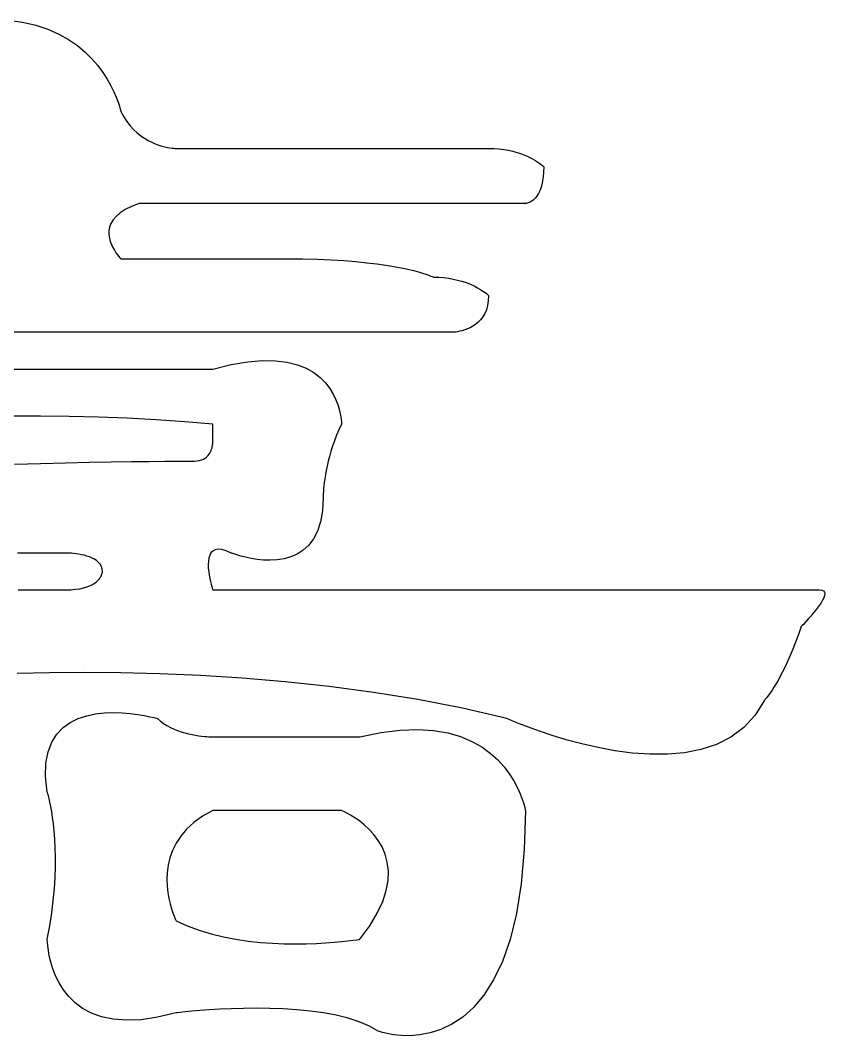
# Model space of a CAD drawing. Extents: x 8 to 213, y -217 to -66.
# Drawn here: x 33.8 to 40.51, y -90.68 to -82.21 of the extents above; entities that cross this region are included whole.
import ezdxf

# ---------------------------------------------------------------- set-up
doc = ezdxf.new("R2010")
doc.units = 0
doc.header["$MEASUREMENT"] = 0

msp = doc.modelspace()

# ---------------------------------------------------------------- linework, layer by layer
for p, q in [((33.6932, -82.2068, -80.2759), (33.8146, -82.2227, -80.2759)), ((33.8146, -82.2227, -80.2759), (33.9255, -82.2479, -80.2759)), ((33.9255, -82.2479, -80.2759), (34.0262, -82.2811, -80.2759)), ((34.0262, -82.2811, -80.2759), (34.1172, -82.3212, -80.2759)), ((34.1172, -82.3212, -80.2759), (34.199, -82.367, -80.2759)), ((34.199, -82.367, -80.2759), (34.2721, -82.4175, -80.2759)), ((34.2721, -82.4175, -80.2759), (34.3369, -82.4714, -80.2759)), ((34.3369, -82.4714, -80.2759), (34.3939, -82.5276, -80.2759)), ((34.3939, -82.5276, -80.2759), (34.4435, -82.585, -80.2759)), ((34.4435, -82.585, -80.2759), (34.4861, -82.6424, -80.2759)), ((34.4861, -82.6424, -80.2759), (34.5224, -82.6986, -80.2759)), ((34.5224, -82.6986, -80.2759), (34.5526, -82.7526, -80.2759)), ((34.5526, -82.7526, -80.2759), (34.5773, -82.803, -80.2759)), ((34.5773, -82.803, -80.2759), (34.597, -82.8489, -80.2759)), ((34.597, -82.8489, -80.2759), (34.612, -82.889, -80.2759)), ((34.612, -82.889, -80.2759), (34.6229, -82.9222, -80.2759)), ((34.6229, -82.9222, -80.2759), (34.6301, -82.9473, -80.2759)), ((34.6301, -82.9473, -80.2759), (34.6341, -82.9633, -80.2759)), ((34.6341, -82.9633, -80.2759), (34.6354, -82.9688, -80.2759)), ((34.6354, -82.9688, -80.2759), (34.6595, -83.0126, -80.2759)), ((34.6595, -83.0126, -80.2759), (34.6856, -83.052, -80.2759)), ((34.6856, -83.052, -80.2759), (34.7133, -83.0873, -80.2759)), ((34.7133, -83.0873, -80.2759), (34.7422, -83.1187, -80.2759)), ((34.7422, -83.1187, -80.2759), (34.7721, -83.1464, -80.2759)), ((34.7721, -83.1464, -80.2759), (34.8025, -83.1706, -80.2759)), ((34.8025, -83.1706, -80.2759), (34.8332, -83.1916, -80.2759)), ((34.8332, -83.1916, -80.2759), (34.8638, -83.2096, -80.2759)), ((34.8638, -83.2096, -80.2759), (34.8939, -83.2248, -80.2759)), ((34.8939, -83.2248, -80.2759), (34.9232, -83.2375, -80.2759)), ((34.9232, -83.2375, -80.2759), (34.9514, -83.2479, -80.2759)), ((34.9514, -83.2479, -80.2759), (34.978, -83.2562, -80.2759)), ((34.978, -83.2562, -80.2759), (35.0028, -83.2627, -80.2759)), ((35.0028, -83.2627, -80.2759), (35.0255, -83.2676, -80.2759)), ((35.0255, -83.2676, -80.2759), (35.0456, -83.2711, -80.2759)), ((35.0456, -83.2711, -80.2759), (35.0628, -83.2734, -80.2759)), ((35.0628, -83.2734, -80.2759), (35.0768, -83.2749, -80.2759)), ((35.0768, -83.2749, -80.2759), (35.0872, -83.2756, -80.2759)), ((35.0872, -83.2756, -80.2759), (35.0937, -83.2758, -80.2759)), ((35.0937, -83.2758, -80.2759), (35.0959, -83.2759, -80.2759)), ((35.0959, -83.2759, -80.2759), (35.2811, -83.2759, -80.2759)), ((35.2811, -83.2759, -80.2759), (35.4675, -83.2759, -80.2759)), ((35.4675, -83.2759, -80.2759), (35.6538, -83.2759, -80.2759)), ((35.6538, -83.2759, -80.2759), (35.839, -83.2759, -80.2759)), ((35.839, -83.2759, -80.2759), (36.0219, -83.2759, -80.2759)), ((36.0219, -83.2759, -80.2759), (36.2013, -83.2759, -80.2759)), ((36.2013, -83.2759, -80.2759), (36.3761, -83.2759, -80.2759)), ((36.3761, -83.2759, -80.2759), (36.5452, -83.2759, -80.2759)), ((36.5452, -83.2759, -80.2759), (36.7074, -83.2759, -80.2759)), ((36.7074, -83.2759, -80.2759), (36.8615, -83.2759, -80.2759)), ((36.8615, -83.2759, -80.2759), (37.0063, -83.2759, -80.2759)), ((37.0063, -83.2759, -80.2759), (37.1409, -83.2759, -80.2759)), ((37.1409, -83.2759, -80.2759), (37.2639, -83.2759, -80.2759)), ((37.2639, -83.2759, -80.2759), (37.3742, -83.2759, -80.2759)), ((37.3742, -83.2759, -80.2759), (37.4708, -83.2759, -80.2759)), ((37.4708, -83.2759, -80.2759), (37.5523, -83.2759, -80.2759)), ((37.5523, -83.2759, -80.2759), (37.6178, -83.2759, -80.2759)), ((37.6178, -83.2759, -80.2759), (37.6659, -83.2759, -80.2759)), ((37.6659, -83.2759, -80.2759), (37.6957, -83.2759, -80.2759)), ((37.6957, -83.2759, -80.2759), (37.7058, -83.2759, -80.2759)), ((37.7058, -83.2759, -80.2759), (37.7507, -83.277, -80.2759)), ((37.7507, -83.277, -80.2759), (37.7933, -83.2802, -80.2759)), ((37.7933, -83.2802, -80.2759), (37.8336, -83.2852, -80.2759)), ((37.8336, -83.2852, -80.2759), (37.8716, -83.2919, -80.2759)), ((37.8716, -83.2919, -80.2759), (37.9073, -83.2999, -80.2759)), ((37.9073, -83.2999, -80.2759), (37.9407, -83.3091, -80.2759)), ((37.9407, -83.3091, -80.2759), (37.9718, -83.3191, -80.2759)), ((37.9718, -83.3191, -80.2759), (38.0006, -83.3299, -80.2759)), ((38.0006, -83.3299, -80.2759), (38.0271, -83.3412, -80.2759)), ((38.0271, -83.3412, -80.2759), (38.0513, -83.3527, -80.2759)), ((38.0513, -83.3527, -80.2759), (38.0731, -83.3641, -80.2759)), ((38.0731, -83.3641, -80.2759), (38.0927, -83.3754, -80.2759)), ((38.0927, -83.3754, -80.2759), (38.11, -83.3862, -80.2759)), ((38.11, -83.3862, -80.2759), (38.125, -83.3963, -80.2759)), ((38.125, -83.3963, -80.2759), (38.1376, -83.4054, -80.2759)), ((38.1376, -83.4054, -80.2759), (38.148, -83.4134, -80.2759)), ((38.148, -83.4134, -80.2759), (38.1561, -83.4201, -80.2759)), ((38.1561, -83.4201, -80.2759), (38.1618, -83.4251, -80.2759)), ((38.1618, -83.4251, -80.2759), (38.1653, -83.4283, -80.2759)), ((38.1653, -83.4732, -80.2759), (38.1621, -83.5126, -80.2759)), ((38.1653, -83.4283, -80.2759), (38.1664, -83.4294, -80.2759)), ((38.1664, -83.4294, -80.2759), (38.1653, -83.4732, -80.2759)), ((38.1571, -83.5479, -80.2759), (38.1504, -83.5793, -80.2759)), ((38.1621, -83.5126, -80.2759), (38.1571, -83.5479, -80.2759)), ((38.1232, -83.6521, -80.2759), (38.1124, -83.6701, -80.2759)), ((38.1333, -83.6311, -80.2759), (38.1232, -83.6521, -80.2759)), ((38.1424, -83.6069, -80.2759), (38.1333, -83.6311, -80.2759)), ((38.1504, -83.5793, -80.2759), (38.1424, -83.6069, -80.2759)), ((34.7889, -83.7365, -80.2759), (34.7254, -83.7606, -80.2759)), ((34.7991, -83.7365, -80.2759), (34.7889, -83.7365, -80.2759)), ((34.8294, -83.7365, -80.2759), (34.7991, -83.7365, -80.2759)), ((34.879, -83.7365, -80.2759), (34.8294, -83.7365, -80.2759)), ((34.9473, -83.7365, -80.2759), (34.879, -83.7365, -80.2759)), ((35.0336, -83.7365, -80.2759), (34.9473, -83.7365, -80.2759)), ((35.1371, -83.7365, -80.2759), (35.0336, -83.7365, -80.2759)), ((35.2572, -83.7365, -80.2759), (35.1371, -83.7365, -80.2759)), ((35.3932, -83.7365, -80.2759), (35.2572, -83.7365, -80.2759)), ((35.5443, -83.7365, -80.2759), (35.3932, -83.7365, -80.2759)), ((35.71, -83.7365, -80.2759), (35.5443, -83.7365, -80.2759)), ((35.8895, -83.7365, -80.2759), (35.71, -83.7365, -80.2759)), ((36.0822, -83.7365, -80.2759), (35.8895, -83.7365, -80.2759)), ((36.2872, -83.7365, -80.2759), (36.0822, -83.7365, -80.2759)), ((36.5041, -83.7365, -80.2759), (36.2872, -83.7365, -80.2759)), ((36.7319, -83.7365, -80.2759), (36.5041, -83.7365, -80.2759)), ((36.9702, -83.7365, -80.2759), (36.7319, -83.7365, -80.2759)), ((37.2181, -83.7365, -80.2759), (36.9702, -83.7365, -80.2759)), ((37.4749, -83.7365, -80.2759), (37.2181, -83.7365, -80.2759)), ((37.7401, -83.7365, -80.2759), (37.4749, -83.7365, -80.2759)), ((38.0129, -83.7365, -80.2759), (37.7401, -83.7365, -80.2759)), ((38.014, -83.7364, -80.2759), (38.0129, -83.7365, -80.2759)), ((38.0172, -83.7362, -80.2759), (38.014, -83.7364, -80.2759)), ((38.0222, -83.7354, -80.2759), (38.0172, -83.7362, -80.2759)), ((38.0289, -83.734, -80.2759), (38.0222, -83.7354, -80.2759)), ((38.0369, -83.7317, -80.2759), (38.0289, -83.734, -80.2759)), ((38.0461, -83.7282, -80.2759), (38.0369, -83.7317, -80.2759)), ((38.0561, -83.7233, -80.2759), (38.0461, -83.7282, -80.2759)), ((38.0669, -83.7168, -80.2759), (38.0561, -83.7233, -80.2759)), ((38.0782, -83.7085, -80.2759), (38.0669, -83.7168, -80.2759)), ((38.0897, -83.6981, -80.2759), (38.0782, -83.7085, -80.2759)), ((38.1011, -83.6854, -80.2759), (38.0897, -83.6981, -80.2759)), ((38.1124, -83.6701, -80.2759), (38.1011, -83.6854, -80.2759)), ((34.6298, -83.8144, -80.2759), (34.5961, -83.8433, -80.2759)), ((34.6727, -83.7867, -80.2759), (34.6298, -83.8144, -80.2759)), ((34.7254, -83.7606, -80.2759), (34.6727, -83.7867, -80.2759)), ((34.5526, -83.9036, -80.2759), (34.5413, -83.9343, -80.2759)), ((34.5706, -83.8732, -80.2759), (34.5526, -83.9036, -80.2759)), ((34.5961, -83.8433, -80.2759), (34.5706, -83.8732, -80.2759)), ((34.5359, -83.9649, -80.2759), (34.5355, -83.995, -80.2759)), ((34.5413, -83.9343, -80.2759), (34.5359, -83.9649, -80.2759)), ((34.5355, -83.995, -80.2759), (34.5394, -84.0243, -80.2759)), ((34.5394, -84.0243, -80.2759), (34.5468, -84.0525, -80.2759)), ((34.5468, -84.0525, -80.2759), (34.5568, -84.0791, -80.2759)), ((34.5568, -84.0791, -80.2759), (34.5686, -84.1039, -80.2759)), ((34.5686, -84.1039, -80.2759), (34.5815, -84.1266, -80.2759)), ((34.5815, -84.1266, -80.2759), (34.5946, -84.1467, -80.2759)), ((34.5946, -84.1467, -80.2759), (34.6071, -84.1639, -80.2759)), ((34.6071, -84.1639, -80.2759), (34.6183, -84.1779, -80.2759)), ((34.6183, -84.1779, -80.2759), (34.6272, -84.1883, -80.2759)), ((34.6272, -84.1883, -80.2759), (34.6332, -84.1948, -80.2759)), ((34.6332, -84.1948, -80.2759), (34.6354, -84.197, -80.2759)), ((34.6354, -84.197, -80.2759), (34.7077, -84.197, -80.2759)), ((34.7077, -84.197, -80.2759), (34.786, -84.197, -80.2759)), ((34.786, -84.197, -80.2759), (34.869, -84.197, -80.2759)), ((34.869, -84.197, -80.2759), (34.9559, -84.197, -80.2759)), ((34.9559, -84.197, -80.2759), (35.0456, -84.197, -80.2759)), ((35.0456, -84.197, -80.2759), (35.1369, -84.197, -80.2759)), ((35.1369, -84.197, -80.2759), (35.229, -84.197, -80.2759)), ((35.229, -84.197, -80.2759), (35.3207, -84.197, -80.2759)), ((35.3207, -84.197, -80.2759), (35.411, -84.197, -80.2759)), ((35.411, -84.197, -80.2759), (35.4989, -84.197, -80.2759)), ((35.4989, -84.197, -80.2759), (35.5834, -84.197, -80.2759)), ((35.5834, -84.197, -80.2759), (35.6634, -84.197, -80.2759)), ((35.6634, -84.197, -80.2759), (35.7378, -84.197, -80.2759)), ((35.7378, -84.197, -80.2759), (35.8057, -84.197, -80.2759)), ((35.8057, -84.197, -80.2759), (35.8659, -84.197, -80.2759)), ((35.8659, -84.197, -80.2759), (35.9176, -84.197, -80.2759)), ((35.9176, -84.197, -80.2759), (35.9596, -84.197, -80.2759)), ((35.9596, -84.197, -80.2759), (35.9908, -84.197, -80.2759)), ((35.9908, -84.197, -80.2759), (36.0103, -84.197, -80.2759)), ((36.0103, -84.197, -80.2759), (36.0171, -84.197, -80.2759)), ((36.0171, -84.197, -80.2759), (36.1507, -84.1981, -80.2759)), ((36.1507, -84.1981, -80.2759), (36.2753, -84.2013, -80.2759)), ((36.2753, -84.2013, -80.2759), (36.3912, -84.2064, -80.2759)), ((36.3912, -84.2064, -80.2759), (36.4985, -84.213, -80.2759)), ((36.4985, -84.213, -80.2759), (36.5976, -84.221, -80.2759)), ((36.5976, -84.221, -80.2759), (36.6886, -84.2302, -80.2759)), ((36.6886, -84.2302, -80.2759), (36.7718, -84.2403, -80.2759)), ((36.7718, -84.2403, -80.2759), (36.8473, -84.2511, -80.2759)), ((36.8473, -84.2511, -80.2759), (36.9155, -84.2623, -80.2759)), ((36.9155, -84.2623, -80.2759), (36.9766, -84.2738, -80.2759)), ((36.9766, -84.2738, -80.2759), (37.0308, -84.2853, -80.2759)), ((37.0308, -84.2853, -80.2759), (37.0782, -84.2965, -80.2759)), ((37.0782, -84.2965, -80.2759), (37.1193, -84.3073, -80.2759)), ((37.1193, -84.3073, -80.2759), (37.1541, -84.3174, -80.2759)), ((37.1541, -84.3174, -80.2759), (37.1829, -84.3266, -80.2759)), ((37.1829, -84.3266, -80.2759), (37.206, -84.3346, -80.2759)), ((37.206, -84.3346, -80.2759), (37.2235, -84.3412, -80.2759)), ((37.2235, -84.3412, -80.2759), (37.2357, -84.3463, -80.2759)), ((37.2357, -84.3463, -80.2759), (37.2429, -84.3494, -80.2759)), ((37.2429, -84.3494, -80.2759), (37.2453, -84.3506, -80.2759)), ((37.2453, -84.3506, -80.2759), (37.2902, -84.3517, -80.2759)), ((37.2902, -84.3517, -80.2759), (37.3328, -84.3549, -80.2759)), ((37.3328, -84.3549, -80.2759), (37.3731, -84.3599, -80.2759)), ((37.3731, -84.3599, -80.2759), (37.4111, -84.3665, -80.2759)), ((37.4111, -84.3665, -80.2759), (37.4468, -84.3745, -80.2759)), ((37.4468, -84.3745, -80.2759), (37.4802, -84.3837, -80.2759)), ((37.4802, -84.3837, -80.2759), (37.5112, -84.3938, -80.2759)), ((37.5112, -84.3938, -80.2759), (37.54, -84.4046, -80.2759)), ((37.54, -84.4046, -80.2759), (37.5665, -84.4158, -80.2759)), ((37.5665, -84.4158, -80.2759), (37.5907, -84.4273, -80.2759)), ((37.5907, -84.4273, -80.2759), (37.6126, -84.4388, -80.2759)), ((37.6126, -84.4388, -80.2759), (37.6321, -84.45, -80.2759)), ((37.6321, -84.45, -80.2759), (37.6494, -84.4608, -80.2759)), ((37.6494, -84.4608, -80.2759), (37.6644, -84.4709, -80.2759)), ((37.6644, -84.4709, -80.2759), (37.6771, -84.4801, -80.2759)), ((37.6771, -84.4801, -80.2759), (37.6874, -84.4881, -80.2759)), ((37.6874, -84.4881, -80.2759), (37.6955, -84.4948, -80.2759)), ((37.6955, -84.4948, -80.2759), (37.7012, -84.4998, -80.2759)), ((37.7012, -84.4998, -80.2759), (37.7047, -84.503, -80.2759)), ((37.7036, -84.5479, -80.2759), (37.6972, -84.5873, -80.2759)), ((37.7058, -84.5041, -80.2759), (37.7036, -84.5479, -80.2759)), ((37.7047, -84.503, -80.2759), (37.7058, -84.5041, -80.2759)), ((37.6739, -84.6539, -80.2759), (37.6579, -84.6816, -80.2759)), ((37.6872, -84.6226, -80.2759), (37.6739, -84.6539, -80.2759)), ((37.6972, -84.5873, -80.2759), (37.6872, -84.6226, -80.2759)), ((37.5978, -84.7448, -80.2759), (37.5753, -84.76, -80.2759)), ((37.6193, -84.7268, -80.2759), (37.5978, -84.7448, -80.2759)), ((37.6395, -84.7058, -80.2759), (37.6193, -84.7268, -80.2759)), ((37.6579, -84.6816, -80.2759), (37.6395, -84.7058, -80.2759)), ((34.0405, -84.8111, -80.2759), (33.7318, -84.8111, -80.2759)), ((34.364, -84.8111, -80.2759), (34.0405, -84.8111, -80.2759)), ((34.6992, -84.8111, -80.2759), (34.364, -84.8111, -80.2759)), ((35.0427, -84.8111, -80.2759), (34.6992, -84.8111, -80.2759)), ((35.3912, -84.8111, -80.2759), (35.0427, -84.8111, -80.2759)), ((35.7412, -84.8111, -80.2759), (35.3912, -84.8111, -80.2759)), ((36.0895, -84.8111, -80.2759), (35.7412, -84.8111, -80.2759)), ((36.4328, -84.8111, -80.2759), (36.0895, -84.8111, -80.2759)), ((36.7677, -84.8111, -80.2759), (36.4328, -84.8111, -80.2759)), ((37.0908, -84.8111, -80.2759), (36.7677, -84.8111, -80.2759)), ((37.3988, -84.8111, -80.2759), (37.0908, -84.8111, -80.2759)), ((37.401, -84.8111, -80.2759), (37.3988, -84.8111, -80.2759)), ((37.4074, -84.8108, -80.2759), (37.401, -84.8111, -80.2759)), ((37.4174, -84.8101, -80.2759), (37.4074, -84.8108, -80.2759)), ((37.4307, -84.8087, -80.2759), (37.4174, -84.8101, -80.2759)), ((37.4468, -84.8063, -80.2759), (37.4307, -84.8087, -80.2759)), ((37.4651, -84.8028, -80.2759), (37.4468, -84.8063, -80.2759)), ((37.4853, -84.798, -80.2759), (37.4651, -84.8028, -80.2759)), ((37.5069, -84.7915, -80.2759), (37.4853, -84.798, -80.2759)), ((37.5294, -84.7831, -80.2759), (37.5069, -84.7915, -80.2759)), ((37.5523, -84.7727, -80.2759), (37.5294, -84.7831, -80.2759)), ((37.5753, -84.76, -80.2759), (37.5523, -84.7727, -80.2759)), ((35.403, -85.1182, -80.2759), (35.5563, -85.08, -80.2759)), ((35.5563, -85.08, -80.2759), (35.6942, -85.0565, -80.2759)), ((35.6942, -85.0565, -80.2759), (35.8177, -85.0463, -80.2759)), ((35.8177, -85.0463, -80.2759), (35.9274, -85.0482, -80.2759)), ((35.9274, -85.0482, -80.2759), (36.0243, -85.0606, -80.2759)), ((36.0243, -85.0606, -80.2759), (36.109, -85.0823, -80.2759)), ((36.109, -85.0823, -80.2759), (36.1825, -85.1117, -80.2759)), ((33.616, -85.1182, -80.2759), (33.8444, -85.1182, -80.2759)), ((33.8444, -85.1182, -80.2759), (34.0632, -85.1182, -80.2759)), ((34.0632, -85.1182, -80.2759), (34.2707, -85.1182, -80.2759)), ((34.2707, -85.1182, -80.2759), (34.4657, -85.1182, -80.2759)), ((34.4657, -85.1182, -80.2759), (34.6464, -85.1182, -80.2759)), ((34.6464, -85.1182, -80.2759), (34.8115, -85.1182, -80.2759)), ((34.8115, -85.1182, -80.2759), (34.9594, -85.1182, -80.2759)), ((34.9594, -85.1182, -80.2759), (35.0887, -85.1182, -80.2759)), ((35.0887, -85.1182, -80.2759), (35.1979, -85.1182, -80.2759)), ((35.1979, -85.1182, -80.2759), (35.2854, -85.1182, -80.2759)), ((35.2854, -85.1182, -80.2759), (35.3497, -85.1182, -80.2759)), ((35.3497, -85.1182, -80.2759), (35.3894, -85.1182, -80.2759)), ((35.3894, -85.1182, -80.2759), (35.403, -85.1182, -80.2759)), ((36.1825, -85.1117, -80.2759), (36.2455, -85.1477, -80.2759)), ((36.2455, -85.1477, -80.2759), (36.2988, -85.1886, -80.2759)), ((36.2988, -85.1886, -80.2759), (36.3433, -85.2333, -80.2759)), ((36.3433, -85.2333, -80.2759), (36.3797, -85.2803, -80.2759)), ((36.3797, -85.2803, -80.2759), (36.4089, -85.3282, -80.2759)), ((36.4089, -85.3282, -80.2759), (36.4316, -85.3756, -80.2759)), ((36.4316, -85.3756, -80.2759), (36.4486, -85.4212, -80.2759)), ((36.4486, -85.4212, -80.2759), (36.4609, -85.4636, -80.2759)), ((33.9632, -85.511, -80.2759), (33.727, -85.5106, -80.2759)), ((34.2036, -85.514, -80.2759), (33.9632, -85.511, -80.2759)), ((34.4462, -85.5198, -80.2759), (34.2036, -85.514, -80.2759)), ((36.4609, -85.4636, -80.2759), (36.469, -85.5014, -80.2759)), ((36.469, -85.5014, -80.2759), (36.474, -85.5332, -80.2759)), ((34.6893, -85.5288, -80.2759), (34.4462, -85.5198, -80.2759)), ((34.931, -85.5414, -80.2759), (34.6893, -85.5288, -80.2759)), ((35.1695, -85.558, -80.2759), (34.931, -85.5414, -80.2759)), ((35.403, -85.5787, -80.2759), (35.1695, -85.558, -80.2759)), ((35.403, -85.5799, -80.2759), (35.403, -85.5787, -80.2759)), ((35.403, -85.583, -80.2759), (35.403, -85.5799, -80.2759)), ((35.403, -85.5881, -80.2759), (35.403, -85.583, -80.2759)), ((35.403, -85.5947, -80.2759), (35.403, -85.5881, -80.2759)), ((35.403, -85.6027, -80.2759), (35.403, -85.5947, -80.2759)), ((35.403, -85.6119, -80.2759), (35.403, -85.6027, -80.2759)), ((36.4777, -85.5788, -80.2759), (36.4558, -85.6248, -80.2759)), ((36.474, -85.5332, -80.2759), (36.4766, -85.5576, -80.2759)), ((36.4766, -85.5576, -80.2759), (36.4775, -85.5732, -80.2759)), ((36.4775, -85.5732, -80.2759), (36.4777, -85.5788, -80.2759)), ((35.403, -85.622, -80.2759), (35.403, -85.6119, -80.2759)), ((35.403, -85.6328, -80.2759), (35.403, -85.622, -80.2759)), ((35.403, -85.644, -80.2759), (35.403, -85.6328, -80.2759)), ((35.403, -85.6555, -80.2759), (35.403, -85.644, -80.2759)), ((35.403, -85.667, -80.2759), (35.403, -85.6555, -80.2759)), ((35.403, -85.6782, -80.2759), (35.403, -85.667, -80.2759)), ((35.403, -85.689, -80.2759), (35.403, -85.6782, -80.2759)), ((36.436, -85.6706, -80.2759), (36.4184, -85.7159, -80.2759)), ((36.4558, -85.6248, -80.2759), (36.436, -85.6706, -80.2759)), ((35.3964, -85.7755, -80.2759), (35.3988, -85.7654, -80.2759)), ((35.3988, -85.7654, -80.2759), (35.4006, -85.7563, -80.2759)), ((35.4006, -85.7563, -80.2759), (35.4017, -85.7482, -80.2759)), ((35.4017, -85.7482, -80.2759), (35.4025, -85.7416, -80.2759)), ((35.4025, -85.7416, -80.2759), (35.4028, -85.7366, -80.2759)), ((35.4028, -85.7366, -80.2759), (35.403, -85.7334, -80.2759)), ((35.403, -85.6991, -80.2759), (35.403, -85.689, -80.2759)), ((35.403, -85.7083, -80.2759), (35.403, -85.6991, -80.2759)), ((35.403, -85.7163, -80.2759), (35.403, -85.7083, -80.2759)), ((35.403, -85.723, -80.2759), (35.403, -85.7163, -80.2759)), ((35.403, -85.728, -80.2759), (35.403, -85.723, -80.2759)), ((35.403, -85.7312, -80.2759), (35.403, -85.728, -80.2759)), ((35.403, -85.7323, -80.2759), (35.403, -85.7312, -80.2759)), ((35.403, -85.7334, -80.2759), (35.403, -85.7323, -80.2759)), ((36.4027, -85.7605, -80.2759), (36.3889, -85.8042, -80.2759)), ((36.4184, -85.7159, -80.2759), (36.4027, -85.7605, -80.2759)), ((35.3382, -85.8618, -80.2759), (35.3503, -85.8526, -80.2759)), ((35.3503, -85.8526, -80.2759), (35.3608, -85.8425, -80.2759)), ((35.3608, -85.8425, -80.2759), (35.3698, -85.8318, -80.2759)), ((35.3698, -85.8318, -80.2759), (35.3774, -85.8205, -80.2759)), ((35.3774, -85.8205, -80.2759), (35.3838, -85.809, -80.2759)), ((35.3838, -85.809, -80.2759), (35.389, -85.7976, -80.2759)), ((35.389, -85.7976, -80.2759), (35.3932, -85.7863, -80.2759)), ((35.3932, -85.7863, -80.2759), (35.3964, -85.7755, -80.2759)), ((36.3768, -85.8468, -80.2759), (36.3663, -85.888, -80.2759)), ((36.3889, -85.8042, -80.2759), (36.3768, -85.8468, -80.2759)), ((33.7471, -85.9113, -80.2759), (33.9637, -85.905, -80.2759)), ((33.9637, -85.905, -80.2759), (34.1722, -85.8998, -80.2759)), ((34.1722, -85.8998, -80.2759), (34.3701, -85.8956, -80.2759)), ((34.3701, -85.8956, -80.2759), (34.5545, -85.8924, -80.2759)), ((34.5545, -85.8924, -80.2759), (34.723, -85.8899, -80.2759)), ((34.723, -85.8899, -80.2759), (34.8728, -85.8882, -80.2759)), ((34.8728, -85.8882, -80.2759), (35.0014, -85.887, -80.2759)), ((35.0014, -85.887, -80.2759), (35.1059, -85.8863, -80.2759)), ((35.1059, -85.8863, -80.2759), (35.1839, -85.886, -80.2759)), ((35.1839, -85.886, -80.2759), (35.2326, -85.8858, -80.2759)), ((35.2326, -85.8858, -80.2759), (35.2495, -85.8858, -80.2759)), ((35.2495, -85.8858, -80.2759), (35.2713, -85.8847, -80.2759)), ((35.2713, -85.8847, -80.2759), (35.2911, -85.8815, -80.2759)), ((35.2911, -85.8815, -80.2759), (35.3087, -85.8765, -80.2759)), ((35.3087, -85.8765, -80.2759), (35.3244, -85.8698, -80.2759)), ((35.3244, -85.8698, -80.2759), (35.3382, -85.8618, -80.2759)), ((36.3573, -85.9276, -80.2759), (36.3497, -85.9653, -80.2759)), ((36.3663, -85.888, -80.2759), (36.3573, -85.9276, -80.2759)), ((36.3433, -86.0009, -80.2759), (36.3381, -86.0343, -80.2759)), ((36.3497, -85.9653, -80.2759), (36.3433, -86.0009, -80.2759)), ((36.3307, -86.0932, -80.2759), (36.3283, -86.1182, -80.2759)), ((36.3339, -86.0651, -80.2759), (36.3307, -86.0932, -80.2759)), ((36.3381, -86.0343, -80.2759), (36.3339, -86.0651, -80.2759)), ((36.3241, -86.1928, -80.2759), (36.3186, -86.3001, -80.2759)), ((36.3243, -86.1839, -80.2759), (36.3241, -86.1906, -80.2759)), ((36.3241, -86.1906, -80.2759), (36.3241, -86.1928, -80.2759)), ((36.3246, -86.1732, -80.2759), (36.3243, -86.1839, -80.2759)), ((36.3254, -86.1585, -80.2759), (36.3246, -86.1732, -80.2759)), ((36.3265, -86.1401, -80.2759), (36.3254, -86.1585, -80.2759)), ((36.3283, -86.1182, -80.2759), (36.3265, -86.1401, -80.2759)), ((36.3186, -86.3001, -80.2759), (36.3026, -86.3923, -80.2759)), ((36.3026, -86.3923, -80.2759), (36.2775, -86.4704, -80.2759)), ((36.2443, -86.5355, -80.2759), (36.2042, -86.5887, -80.2759)), ((36.2775, -86.4704, -80.2759), (36.2443, -86.5355, -80.2759)), ((36.2042, -86.5887, -80.2759), (36.1583, -86.6309, -80.2759)), ((33.8366, -86.6534, -80.2759), (33.7727, -86.6534, -80.2759)), ((33.9021, -86.6534, -80.2759), (33.8366, -86.6534, -80.2759)), ((33.9691, -86.6534, -80.2759), (33.9021, -86.6534, -80.2759)), ((34.0371, -86.6534, -80.2759), (33.9691, -86.6534, -80.2759)), ((34.1058, -86.6534, -80.2759), (34.0371, -86.6534, -80.2759)), ((34.1748, -86.6534, -80.2759), (34.1058, -86.6534, -80.2759)), ((34.177, -86.6534, -80.2759), (34.1748, -86.6534, -80.2759)), ((34.1834, -86.6536, -80.2759), (34.177, -86.6534, -80.2759)), ((34.1934, -86.6539, -80.2759), (34.1834, -86.6536, -80.2759)), ((34.2067, -86.6546, -80.2759), (34.1934, -86.6539, -80.2759)), ((34.2228, -86.6558, -80.2759), (34.2067, -86.6546, -80.2759)), ((34.2411, -86.6576, -80.2759), (34.2228, -86.6558, -80.2759)), ((34.2613, -86.66, -80.2759), (34.2411, -86.6576, -80.2759)), ((34.2829, -86.6632, -80.2759), (34.2613, -86.66, -80.2759)), ((34.3054, -86.6674, -80.2759), (34.2829, -86.6632, -80.2759)), ((34.3283, -86.6726, -80.2759), (34.3054, -86.6674, -80.2759)), ((34.3513, -86.679, -80.2759), (34.3283, -86.6726, -80.2759)), ((34.3738, -86.6866, -80.2759), (34.3513, -86.679, -80.2759)), ((34.3953, -86.6956, -80.2759), (34.3738, -86.6866, -80.2759)), ((34.4155, -86.7061, -80.2759), (34.3953, -86.6956, -80.2759)), ((35.3698, -86.6952, -80.2759), (35.3658, -86.7213, -80.2759)), ((35.377, -86.6718, -80.2759), (35.3698, -86.6952, -80.2759)), ((35.3879, -86.652, -80.2759), (35.377, -86.6718, -80.2759)), ((35.403, -86.6366, -80.2759), (35.3879, -86.652, -80.2759)), ((35.4226, -86.6264, -80.2759), (35.403, -86.6366, -80.2759)), ((35.4473, -86.6222, -80.2759), (35.4226, -86.6264, -80.2759)), ((35.4776, -86.6247, -80.2759), (35.4473, -86.6222, -80.2759)), ((35.5138, -86.6349, -80.2759), (35.4776, -86.6247, -80.2759)), ((35.5565, -86.6534, -80.2759), (35.5138, -86.6349, -80.2759)), ((35.5621, -86.6556, -80.2759), (35.5565, -86.6534, -80.2759)), ((35.578, -86.6613, -80.2759), (35.5621, -86.6556, -80.2759)), ((35.6031, -86.6695, -80.2759), (35.578, -86.6613, -80.2759)), ((35.6363, -86.6792, -80.2759), (35.6031, -86.6695, -80.2759)), ((35.6764, -86.6894, -80.2759), (35.6363, -86.6792, -80.2759)), ((35.7223, -86.699, -80.2759), (35.6764, -86.6894, -80.2759)), ((35.7728, -86.707, -80.2759), (35.7223, -86.699, -80.2759)), ((35.9977, -86.7022, -80.2759), (35.9403, -86.711, -80.2759)), ((36.0539, -86.6866, -80.2759), (35.9977, -86.7022, -80.2759)), ((36.1078, -86.6632, -80.2759), (36.0539, -86.6866, -80.2759)), ((36.1583, -86.6309, -80.2759), (36.1078, -86.6632, -80.2759)), ((34.4339, -86.7182, -80.2759), (34.4155, -86.7061, -80.2759)), ((34.4499, -86.732, -80.2759), (34.4339, -86.7182, -80.2759)), ((34.4632, -86.7477, -80.2759), (34.4499, -86.732, -80.2759)), ((34.4732, -86.7653, -80.2759), (34.4632, -86.7477, -80.2759)), ((34.4796, -86.785, -80.2759), (34.4732, -86.7653, -80.2759)), ((34.4818, -86.8069, -80.2759), (34.4796, -86.785, -80.2759)), ((35.3658, -86.7213, -80.2759), (35.3646, -86.7494, -80.2759)), ((35.3646, -86.7494, -80.2759), (35.3657, -86.7786, -80.2759)), ((35.3657, -86.7786, -80.2759), (35.3686, -86.8082, -80.2759)), ((35.8267, -86.7124, -80.2759), (35.7728, -86.707, -80.2759)), ((35.8829, -86.714, -80.2759), (35.8267, -86.7124, -80.2759)), ((35.9403, -86.711, -80.2759), (35.8829, -86.714, -80.2759)), ((34.4435, -86.8837, -80.2759), (34.4539, -86.8722, -80.2759)), ((34.4539, -86.8722, -80.2759), (34.4622, -86.861, -80.2759)), ((34.4622, -86.861, -80.2759), (34.4687, -86.8502, -80.2759)), ((34.4687, -86.8502, -80.2759), (34.4735, -86.8401, -80.2759)), ((34.4735, -86.8401, -80.2759), (34.477, -86.8309, -80.2759)), ((34.477, -86.8309, -80.2759), (34.4794, -86.8229, -80.2759)), ((34.4794, -86.8229, -80.2759), (34.4808, -86.8163, -80.2759)), ((34.4808, -86.8163, -80.2759), (34.4815, -86.8112, -80.2759)), ((34.4815, -86.8112, -80.2759), (34.4818, -86.8081, -80.2759)), ((34.4818, -86.8081, -80.2759), (34.4818, -86.8069, -80.2759)), ((35.3686, -86.8082, -80.2759), (35.3729, -86.8373, -80.2759)), ((35.3729, -86.8373, -80.2759), (35.3781, -86.8651, -80.2759)), ((35.3781, -86.8651, -80.2759), (35.3838, -86.8909, -80.2759)), ((34.1748, -86.9605, -80.2759), (34.2186, -86.9594, -80.2759)), ((34.2186, -86.9594, -80.2759), (34.258, -86.9562, -80.2759)), ((34.258, -86.9562, -80.2759), (34.2933, -86.9511, -80.2759)), ((34.2933, -86.9511, -80.2759), (34.3246, -86.9445, -80.2759)), ((34.3246, -86.9445, -80.2759), (34.3523, -86.9365, -80.2759)), ((34.3523, -86.9365, -80.2759), (34.3765, -86.9273, -80.2759)), ((34.3765, -86.9273, -80.2759), (34.3975, -86.9172, -80.2759)), ((34.3975, -86.9172, -80.2759), (34.4155, -86.9064, -80.2759)), ((34.4155, -86.9064, -80.2759), (34.4307, -86.8952, -80.2759)), ((34.4307, -86.8952, -80.2759), (34.4435, -86.8837, -80.2759)), ((35.3838, -86.8909, -80.2759), (35.3895, -86.9138, -80.2759)), ((35.3895, -86.9138, -80.2759), (35.3947, -86.933, -80.2759)), ((35.3947, -86.933, -80.2759), (35.399, -86.9477, -80.2759)), ((35.399, -86.9477, -80.2759), (35.4019, -86.9571, -80.2759)), ((35.4019, -86.9571, -80.2759), (35.403, -86.9605, -80.2759)), ((33.7768, -86.9605, -80.2759), (33.8334, -86.9605, -80.2759)), ((33.8334, -86.9605, -80.2759), (33.8869, -86.9605, -80.2759)), ((33.8869, -86.9605, -80.2759), (33.937, -86.9605, -80.2759)), ((33.937, -86.9605, -80.2759), (33.9832, -86.9605, -80.2759)), ((33.9832, -86.9605, -80.2759), (34.0253, -86.9605, -80.2759)), ((34.0253, -86.9605, -80.2759), (34.0629, -86.9605, -80.2759)), ((34.0629, -86.9605, -80.2759), (34.0956, -86.9605, -80.2759)), ((34.0956, -86.9605, -80.2759), (34.1232, -86.9605, -80.2759)), ((34.1232, -86.9605, -80.2759), (34.1453, -86.9605, -80.2759)), ((34.1453, -86.9605, -80.2759), (34.1614, -86.9605, -80.2759)), ((34.1614, -86.9605, -80.2759), (34.1714, -86.9605, -80.2759)), ((34.1714, -86.9605, -80.2759), (34.1748, -86.9605, -80.2759)), ((34.1748, -86.9605, -80.2759), (34.1748, -86.9605, -80.2759)), ((35.403, -86.9605, -80.2759), (36.0194, -86.9605, -80.2759)), ((36.0194, -86.9605, -80.2759), (36.5808, -86.9605, -80.2759)), ((36.5808, -86.9605, -80.2759), (37.0897, -86.9605, -80.2759)), ((37.0897, -86.9605, -80.2759), (37.5486, -86.9605, -80.2759)), ((37.5486, -86.9605, -80.2759), (37.9601, -86.9605, -80.2759)), ((37.9601, -86.9605, -80.2759), (38.3267, -86.9605, -80.2759)), ((38.3267, -86.9605, -80.2759), (38.6509, -86.9605, -80.2759)), ((38.6509, -86.9605, -80.2759), (38.9353, -86.9605, -80.2759)), ((38.9353, -86.9605, -80.2759), (39.1823, -86.9605, -80.2759)), ((39.1823, -86.9605, -80.2759), (39.3946, -86.9605, -80.2759)), ((39.3946, -86.9605, -80.2759), (39.5747, -86.9605, -80.2759)), ((39.5747, -86.9605, -80.2759), (39.725, -86.9605, -80.2759)), ((39.725, -86.9605, -80.2759), (39.8482, -86.9605, -80.2759)), ((39.8482, -86.9605, -80.2759), (39.9467, -86.9605, -80.2759)), ((39.9467, -86.9605, -80.2759), (40.0231, -86.9605, -80.2759)), ((40.0231, -86.9605, -80.2759), (40.0799, -86.9605, -80.2759)), ((40.0799, -86.9605, -80.2759), (40.1197, -86.9605, -80.2759)), ((40.1197, -86.9605, -80.2759), (40.145, -86.9605, -80.2759)), ((40.145, -86.9605, -80.2759), (40.1584, -86.9605, -80.2759)), ((40.1584, -86.9605, -80.2759), (40.1622, -86.9605, -80.2759)), ((40.1622, -86.9605, -80.2759), (40.206, -86.9605, -80.2759)), ((40.206, -86.9605, -80.2759), (40.2454, -86.9605, -80.2759)), ((40.2454, -86.9605, -80.2759), (40.2807, -86.9605, -80.2759)), ((40.2807, -86.9605, -80.2759), (40.3121, -86.9605, -80.2759)), ((40.3121, -86.9605, -80.2759), (40.3397, -86.9605, -80.2759)), ((40.3397, -86.9605, -80.2759), (40.364, -86.9605, -80.2759)), ((40.364, -86.9605, -80.2759), (40.385, -86.9605, -80.2759)), ((40.385, -86.9605, -80.2759), (40.403, -86.9605, -80.2759)), ((40.403, -86.9605, -80.2759), (40.4182, -86.9605, -80.2759)), ((40.4182, -86.9605, -80.2759), (40.4309, -86.9605, -80.2759)), ((40.4309, -86.9605, -80.2759), (40.4413, -86.9605, -80.2759)), ((40.4413, -86.9605, -80.2759), (40.4496, -86.9605, -80.2759)), ((40.4496, -86.9605, -80.2759), (40.4561, -86.9605, -80.2759)), ((40.4561, -86.9605, -80.2759), (40.461, -86.9605, -80.2759)), ((40.461, -86.9605, -80.2759), (40.4645, -86.9605, -80.2759)), ((40.4645, -86.9605, -80.2759), (40.4668, -86.9605, -80.2759)), ((40.4668, -86.9605, -80.2759), (40.4682, -86.9605, -80.2759)), ((40.4682, -86.9605, -80.2759), (40.469, -86.9605, -80.2759)), ((40.469, -86.9605, -80.2759), (40.4692, -86.9605, -80.2759)), ((40.4692, -86.9605, -80.2759), (40.4693, -86.9605, -80.2759)), ((40.4693, -86.9605, -80.2759), (40.4889, -86.9627, -80.2759)), ((40.4889, -86.9627, -80.2759), (40.5023, -86.9691, -80.2759)), ((40.5038, -87.0268, -80.2759), (40.4941, -87.047, -80.2759)), ((40.5023, -86.9691, -80.2759), (40.5099, -86.9791, -80.2759)), ((40.5101, -87.0084, -80.2759), (40.5038, -87.0268, -80.2759)), ((40.5099, -86.9791, -80.2759), (40.5123, -86.9924, -80.2759)), ((40.5123, -86.9924, -80.2759), (40.5101, -87.0084, -80.2759)), ((40.4501, -87.114, -80.2759), (40.4323, -87.1369, -80.2759)), ((40.4667, -87.091, -80.2759), (40.4501, -87.114, -80.2759)), ((40.4816, -87.0686, -80.2759), (40.4667, -87.091, -80.2759)), ((40.4941, -87.047, -80.2759), (40.4816, -87.0686, -80.2759)), ((40.3779, -87.2012, -80.2759), (40.3613, -87.2195, -80.2759)), ((40.3957, -87.181, -80.2759), (40.3779, -87.2012, -80.2759)), ((40.414, -87.1594, -80.2759), (40.3957, -87.181, -80.2759)), ((40.4323, -87.1369, -80.2759), (40.414, -87.1594, -80.2759)), ((40.3158, -87.2675, -80.2759), (40.2927, -87.3343, -80.2759)), ((40.318, -87.2653, -80.2759), (40.3158, -87.2675, -80.2759)), ((40.3242, -87.2589, -80.2759), (40.318, -87.2653, -80.2759)), ((40.3339, -87.2489, -80.2759), (40.3242, -87.2589, -80.2759)), ((40.3465, -87.2356, -80.2759), (40.3339, -87.2489, -80.2759)), ((40.3613, -87.2195, -80.2759), (40.3465, -87.2356, -80.2759)), ((40.2927, -87.3343, -80.2759), (40.2698, -87.3966, -80.2759)), ((40.2472, -87.4546, -80.2759), (40.2249, -87.5082, -80.2759)), ((40.2698, -87.3966, -80.2759), (40.2472, -87.4546, -80.2759)), ((40.2249, -87.5082, -80.2759), (40.203, -87.5578, -80.2759)), ((40.1817, -87.6033, -80.2759), (40.1611, -87.6449, -80.2759)), ((40.203, -87.5578, -80.2759), (40.1817, -87.6033, -80.2759)), ((34.0385, -87.6535, -80.2759), (33.7695, -87.6593, -80.2759)), ((34.3283, -87.6513, -80.2759), (34.0385, -87.6535, -80.2759)), ((34.6365, -87.6538, -80.2759), (34.3283, -87.6513, -80.2759)), ((34.9608, -87.6618, -80.2759), (34.6365, -87.6538, -80.2759)), ((35.299, -87.6762, -80.2759), (34.9608, -87.6618, -80.2759)), ((35.6486, -87.698, -80.2759), (35.299, -87.6762, -80.2759)), ((36.0075, -87.7281, -80.2759), (35.6486, -87.698, -80.2759)), ((40.1225, -87.7167, -80.2759), (40.1047, -87.7473, -80.2759)), ((40.1413, -87.6826, -80.2759), (40.1225, -87.7167, -80.2759)), ((40.1611, -87.6449, -80.2759), (40.1413, -87.6826, -80.2759)), ((36.3733, -87.7674, -80.2759), (36.0075, -87.7281, -80.2759)), ((36.7436, -87.8168, -80.2759), (36.3733, -87.7674, -80.2759)), ((40.0726, -87.7981, -80.2759), (40.0585, -87.8186, -80.2759)), ((40.088, -87.7744, -80.2759), (40.0726, -87.7981, -80.2759)), ((40.1047, -87.7473, -80.2759), (40.088, -87.7744, -80.2759)), ((37.1163, -87.8773, -80.2759), (36.7436, -87.8168, -80.2759)), ((37.489, -87.9498, -80.2759), (37.1163, -87.8773, -80.2759)), ((40.0087, -87.8816, -80.2759), (39.9308, -88.0074, -80.2759)), ((40.0098, -87.8804, -80.2759), (40.0087, -87.8816, -80.2759)), ((40.0132, -87.8769, -80.2759), (40.0098, -87.8804, -80.2759)), ((40.0185, -87.8707, -80.2759), (40.0132, -87.8769, -80.2759)), ((40.0259, -87.862, -80.2759), (40.0185, -87.8707, -80.2759)), ((40.0351, -87.8504, -80.2759), (40.0259, -87.862, -80.2759)), ((40.046, -87.836, -80.2759), (40.0351, -87.8504, -80.2759)), ((40.0585, -87.8186, -80.2759), (40.046, -87.836, -80.2759)), ((37.8594, -88.0351, -80.2759), (37.489, -87.9498, -80.2759)), ((34.2127, -88.0676, -80.2759), (34.2792, -88.0351, -80.2759)), ((34.2792, -88.0351, -80.2759), (34.3503, -88.0119, -80.2759)), ((34.3503, -88.0119, -80.2759), (34.4243, -87.9968, -80.2759)), ((34.4243, -87.9968, -80.2759), (34.4994, -87.9885, -80.2759)), ((34.4994, -87.9885, -80.2759), (34.5739, -87.986, -80.2759)), ((34.5739, -87.986, -80.2759), (34.6462, -87.9881, -80.2759)), ((34.6462, -87.9881, -80.2759), (34.7144, -87.9937, -80.2759)), ((34.7144, -87.9937, -80.2759), (34.7769, -88.0016, -80.2759)), ((34.7769, -88.0016, -80.2759), (34.8319, -88.0106, -80.2759)), ((34.8319, -88.0106, -80.2759), (34.8776, -88.0196, -80.2759)), ((34.8776, -88.0196, -80.2759), (34.9125, -88.0275, -80.2759)), ((34.9125, -88.0275, -80.2759), (34.9346, -88.033, -80.2759)), ((34.9346, -88.033, -80.2759), (34.9424, -88.0351, -80.2759)), ((34.9424, -88.0351, -80.2759), (34.9665, -88.057, -80.2759)), ((34.9665, -88.057, -80.2759), (34.9926, -88.0767, -80.2759)), ((37.8717, -88.0406, -80.2759), (37.8594, -88.0351, -80.2759)), ((37.9071, -88.0557, -80.2759), (37.8717, -88.0406, -80.2759)), ((37.9635, -88.0787, -80.2759), (37.9071, -88.0557, -80.2759)), ((39.9308, -88.0074, -80.2759), (39.8366, -88.1098, -80.2759)), ((34.1004, -88.1647, -80.2759), (34.1525, -88.1104, -80.2759)), ((34.1525, -88.1104, -80.2759), (34.2127, -88.0676, -80.2759)), ((34.9926, -88.0767, -80.2759), (35.0203, -88.0944, -80.2759)), ((35.0203, -88.0944, -80.2759), (35.0493, -88.1101, -80.2759)), ((35.0493, -88.1101, -80.2759), (35.0791, -88.1239, -80.2759)), ((35.0791, -88.1239, -80.2759), (35.1096, -88.136, -80.2759)), ((35.1096, -88.136, -80.2759), (35.1403, -88.1465, -80.2759)), ((36.8075, -88.1515, -80.2759), (36.9683, -88.1312, -80.2759)), ((36.9683, -88.1312, -80.2759), (37.1144, -88.1261, -80.2759)), ((37.1144, -88.1261, -80.2759), (37.2465, -88.1346, -80.2759)), ((37.2465, -88.1346, -80.2759), (37.3652, -88.1551, -80.2759)), ((38.0387, -88.1076, -80.2759), (37.9635, -88.0787, -80.2759)), ((38.1304, -88.1407, -80.2759), (38.0387, -88.1076, -80.2759)), ((38.2366, -88.1761, -80.2759), (38.1304, -88.1407, -80.2759)), ((39.8366, -88.1098, -80.2759), (39.7284, -88.1904, -80.2759)), ((34.0581, -88.2317, -80.2759), (34.1004, -88.1647, -80.2759)), ((35.1403, -88.1465, -80.2759), (35.1708, -88.1555, -80.2759)), ((35.1708, -88.1555, -80.2759), (35.201, -88.1631, -80.2759)), ((35.201, -88.1631, -80.2759), (35.2303, -88.1695, -80.2759)), ((35.2303, -88.1695, -80.2759), (35.2584, -88.1747, -80.2759)), ((35.2584, -88.1747, -80.2759), (35.2851, -88.1788, -80.2759)), ((35.2851, -88.1788, -80.2759), (35.3099, -88.1821, -80.2759)), ((35.3099, -88.1821, -80.2759), (35.3325, -88.1845, -80.2759)), ((35.3325, -88.1845, -80.2759), (35.3526, -88.1863, -80.2759)), ((35.3526, -88.1863, -80.2759), (35.3698, -88.1874, -80.2759)), ((35.3698, -88.1874, -80.2759), (35.3838, -88.1881, -80.2759)), ((35.3838, -88.1881, -80.2759), (35.3942, -88.1885, -80.2759)), ((35.3942, -88.1885, -80.2759), (35.4007, -88.1886, -80.2759)), ((35.4007, -88.1886, -80.2759), (35.403, -88.1887, -80.2759)), ((35.403, -88.1887, -80.2759), (35.5158, -88.1887, -80.2759)), ((35.5158, -88.1887, -80.2759), (35.6239, -88.1887, -80.2759)), ((35.6239, -88.1887, -80.2759), (35.7272, -88.1887, -80.2759)), ((35.7272, -88.1887, -80.2759), (35.8255, -88.1887, -80.2759)), ((35.8255, -88.1887, -80.2759), (35.9187, -88.1887, -80.2759)), ((35.9187, -88.1887, -80.2759), (36.0068, -88.1887, -80.2759)), ((36.0068, -88.1887, -80.2759), (36.0896, -88.1887, -80.2759)), ((36.0896, -88.1887, -80.2759), (36.1669, -88.1887, -80.2759)), ((36.1669, -88.1887, -80.2759), (36.2387, -88.1887, -80.2759)), ((36.2387, -88.1887, -80.2759), (36.3049, -88.1887, -80.2759)), ((36.3049, -88.1887, -80.2759), (36.3654, -88.1887, -80.2759)), ((36.3654, -88.1887, -80.2759), (36.4199, -88.1887, -80.2759)), ((36.4199, -88.1887, -80.2759), (36.4685, -88.1887, -80.2759)), ((36.4685, -88.1887, -80.2759), (36.511, -88.1887, -80.2759)), ((36.511, -88.1887, -80.2759), (36.5472, -88.1887, -80.2759)), ((36.5472, -88.1887, -80.2759), (36.5771, -88.1887, -80.2759)), ((36.5771, -88.1887, -80.2759), (36.6006, -88.1887, -80.2759)), ((36.6006, -88.1887, -80.2759), (36.6175, -88.1887, -80.2759)), ((36.6175, -88.1887, -80.2759), (36.6277, -88.1887, -80.2759)), ((36.6277, -88.1887, -80.2759), (36.6312, -88.1887, -80.2759)), ((36.6312, -88.1887, -80.2759), (36.8075, -88.1515, -80.2759)), ((37.3652, -88.1551, -80.2759), (37.4713, -88.1859, -80.2759)), ((37.4713, -88.1859, -80.2759), (37.5653, -88.2255, -80.2759)), ((37.5653, -88.2255, -80.2759), (37.6481, -88.2722, -80.2759)), ((38.3549, -88.2119, -80.2759), (38.2366, -88.1761, -80.2759)), ((38.4833, -88.2464, -80.2759), (38.3549, -88.2119, -80.2759)), ((39.7284, -88.1904, -80.2759), (39.6083, -88.2513, -80.2759)), ((34.0097, -88.4082, -80.2759), (34.0273, -88.3124, -80.2759)), ((34.0273, -88.3124, -80.2759), (34.0581, -88.2317, -80.2759)), ((37.6481, -88.2722, -80.2759), (37.7203, -88.3244, -80.2759)), ((38.6195, -88.2776, -80.2759), (38.4833, -88.2464, -80.2759)), ((38.7613, -88.3038, -80.2759), (38.6195, -88.2776, -80.2759)), ((38.9066, -88.3231, -80.2759), (38.7613, -88.3038, -80.2759)), ((39.4786, -88.2942, -80.2759), (39.3413, -88.321, -80.2759)), ((39.6083, -88.2513, -80.2759), (39.4786, -88.2942, -80.2759)), ((37.7203, -88.3244, -80.2759), (37.7826, -88.3806, -80.2759)), ((37.7826, -88.3806, -80.2759), (37.8357, -88.439, -80.2759)), ((39.0532, -88.3336, -80.2759), (38.9066, -88.3231, -80.2759)), ((39.1988, -88.3335, -80.2759), (39.0532, -88.3336, -80.2759)), ((39.3413, -88.321, -80.2759), (39.1988, -88.3335, -80.2759)), ((34.0072, -88.5201, -80.2759), (34.0097, -88.4082, -80.2759)), ((37.8357, -88.439, -80.2759), (37.8802, -88.4982, -80.2759)), ((34.0213, -88.6492, -80.2759), (34.0072, -88.5201, -80.2759)), ((37.8802, -88.4982, -80.2759), (37.917, -88.5564, -80.2759)), ((37.917, -88.5564, -80.2759), (37.9466, -88.6121, -80.2759)), ((34.0224, -88.6527, -80.2759), (34.0213, -88.6492, -80.2759)), ((34.0254, -88.6629, -80.2759), (34.0224, -88.6527, -80.2759)), ((37.9466, -88.6121, -80.2759), (37.9697, -88.6636, -80.2759)), ((34.0301, -88.6798, -80.2759), (34.0254, -88.6629, -80.2759)), ((34.036, -88.7033, -80.2759), (34.0301, -88.6798, -80.2759)), ((34.0428, -88.7332, -80.2759), (34.036, -88.7033, -80.2759)), ((34.0503, -88.7694, -80.2759), (34.0428, -88.7332, -80.2759)), ((37.9697, -88.6636, -80.2759), (37.9871, -88.7094, -80.2759)), ((37.9871, -88.7094, -80.2759), (37.9994, -88.7478, -80.2759)), ((34.0579, -88.8119, -80.2759), (34.0503, -88.7694, -80.2759)), ((34.0655, -88.8605, -80.2759), (34.0579, -88.8119, -80.2759)), ((35.403, -88.8028, -80.2759), (35.3176, -88.851, -80.2759)), ((35.4053, -88.8028, -80.2759), (35.403, -88.8028, -80.2759)), ((35.4123, -88.8028, -80.2759), (35.4053, -88.8028, -80.2759)), ((35.4242, -88.8028, -80.2759), (35.4123, -88.8028, -80.2759)), ((35.4411, -88.8028, -80.2759), (35.4242, -88.8028, -80.2759)), ((35.4629, -88.8028, -80.2759), (35.4411, -88.8028, -80.2759)), ((35.49, -88.8028, -80.2759), (35.4629, -88.8028, -80.2759)), ((35.5224, -88.8028, -80.2759), (35.49, -88.8028, -80.2759)), ((35.5602, -88.8028, -80.2759), (35.5224, -88.8028, -80.2759)), ((35.6035, -88.8028, -80.2759), (35.5602, -88.8028, -80.2759)), ((35.6525, -88.8028, -80.2759), (35.6035, -88.8028, -80.2759)), ((35.7072, -88.8028, -80.2759), (35.6525, -88.8028, -80.2759)), ((35.7678, -88.8028, -80.2759), (35.7072, -88.8028, -80.2759)), ((35.8343, -88.8028, -80.2759), (35.7678, -88.8028, -80.2759)), ((35.907, -88.8028, -80.2759), (35.8343, -88.8028, -80.2759)), ((35.9859, -88.8028, -80.2759), (35.907, -88.8028, -80.2759)), ((36.0711, -88.8028, -80.2759), (35.9859, -88.8028, -80.2759)), ((36.1628, -88.8028, -80.2759), (36.0711, -88.8028, -80.2759)), ((36.261, -88.8028, -80.2759), (36.1628, -88.8028, -80.2759)), ((36.3659, -88.8028, -80.2759), (36.261, -88.8028, -80.2759)), ((36.4777, -88.8028, -80.2759), (36.3659, -88.8028, -80.2759)), ((36.4831, -88.8051, -80.2759), (36.4777, -88.8028, -80.2759)), ((36.4985, -88.8121, -80.2759), (36.4831, -88.8051, -80.2759)), ((36.5222, -88.824, -80.2759), (36.4985, -88.8121, -80.2759)), ((37.9994, -88.7478, -80.2759), (38.0074, -88.7773, -80.2759)), ((38.0129, -88.8028, -80.2759), (38.004, -89.1279, -80.2759)), ((38.0074, -88.7773, -80.2759), (38.0116, -88.7961, -80.2759)), ((38.0116, -88.7961, -80.2759), (38.0129, -88.8028, -80.2759)), ((34.0726, -88.915, -80.2759), (34.0655, -88.8605, -80.2759)), ((35.2452, -88.9032, -80.2759), (35.1847, -88.9586, -80.2759)), ((35.3176, -88.851, -80.2759), (35.2452, -88.9032, -80.2759)), ((36.5526, -88.8408, -80.2759), (36.5222, -88.824, -80.2759)), ((36.588, -88.8627, -80.2759), (36.5526, -88.8408, -80.2759)), ((36.6269, -88.8898, -80.2759), (36.588, -88.8627, -80.2759)), ((36.6676, -88.9222, -80.2759), (36.6269, -88.8898, -80.2759)), ((34.0788, -88.9755, -80.2759), (34.0726, -88.915, -80.2759)), ((34.084, -89.0417, -80.2759), (34.0788, -88.9755, -80.2759)), ((35.1847, -88.9586, -80.2759), (35.1352, -89.0165, -80.2759)), ((36.7085, -88.96, -80.2759), (36.6676, -88.9222, -80.2759)), ((36.7481, -89.0033, -80.2759), (36.7085, -88.96, -80.2759)), ((34.0876, -89.1135, -80.2759), (34.084, -89.0417, -80.2759)), ((35.0959, -89.0762, -80.2759), (35.0658, -89.1371, -80.2759)), ((35.1352, -89.0165, -80.2759), (35.0959, -89.0762, -80.2759)), ((36.7847, -89.0522, -80.2759), (36.7481, -89.0033, -80.2759)), ((36.8167, -89.1069, -80.2759), (36.7847, -89.0522, -80.2759)), ((34.0894, -89.1908, -80.2759), (34.0876, -89.1135, -80.2759)), ((35.0658, -89.1371, -80.2759), (35.044, -89.1985, -80.2759)), ((36.8424, -89.1675, -80.2759), (36.8167, -89.1069, -80.2759)), ((38.004, -89.1279, -80.2759), (37.9785, -89.4139, -80.2759)), ((34.089, -89.2736, -80.2759), (34.0894, -89.1908, -80.2759)), ((35.044, -89.1985, -80.2759), (35.0296, -89.2596, -80.2759)), ((36.8603, -89.2341, -80.2759), (36.8424, -89.1675, -80.2759)), ((36.8688, -89.3068, -80.2759), (36.8603, -89.2341, -80.2759)), ((34.086, -89.3617, -80.2759), (34.089, -89.2736, -80.2759)), ((35.0216, -89.3199, -80.2759), (35.0192, -89.3785, -80.2759)), ((35.0296, -89.2596, -80.2759), (35.0216, -89.3199, -80.2759)), ((36.8663, -89.3857, -80.2759), (36.8688, -89.3068, -80.2759)), ((34.0802, -89.4549, -80.2759), (34.086, -89.3617, -80.2759)), ((35.0192, -89.3785, -80.2759), (35.0213, -89.4348, -80.2759)), ((36.851, -89.4709, -80.2759), (36.8663, -89.3857, -80.2759)), ((37.9785, -89.4139, -80.2759), (37.9383, -89.6634, -80.2759)), ((34.0712, -89.5532, -80.2759), (34.0802, -89.4549, -80.2759)), ((35.0213, -89.4348, -80.2759), (35.0272, -89.4881, -80.2759)), ((35.0272, -89.4881, -80.2759), (35.0357, -89.5377, -80.2759)), ((36.8215, -89.5626, -80.2759), (36.851, -89.4709, -80.2759)), ((34.0586, -89.6565, -80.2759), (34.0712, -89.5532, -80.2759)), ((35.0357, -89.5377, -80.2759), (35.0462, -89.583, -80.2759)), ((35.0462, -89.583, -80.2759), (35.0575, -89.6232, -80.2759)), ((36.7761, -89.6608, -80.2759), (36.8215, -89.5626, -80.2759)), ((34.042, -89.7646, -80.2759), (34.0586, -89.6565, -80.2759)), ((35.0575, -89.6232, -80.2759), (35.0689, -89.6576, -80.2759)), ((35.0689, -89.6576, -80.2759), (35.0793, -89.6856, -80.2759)), ((36.7132, -89.7657, -80.2759), (36.7761, -89.6608, -80.2759)), ((37.9383, -89.6634, -80.2759), (37.8852, -89.8787, -80.2759)), ((35.0793, -89.6856, -80.2759), (35.0879, -89.7064, -80.2759)), ((35.0879, -89.7064, -80.2759), (35.0938, -89.7194, -80.2759)), ((35.0938, -89.7194, -80.2759), (35.0959, -89.7239, -80.2759)), ((35.0959, -89.7239, -80.2759), (35.1902, -89.7666, -80.2759)), ((34.0213, -89.8774, -80.2759), (34.042, -89.7646, -80.2759)), ((35.1902, -89.7666, -80.2759), (35.2881, -89.8028, -80.2759)), ((35.2881, -89.8028, -80.2759), (35.3889, -89.8331, -80.2759)), ((35.3889, -89.8331, -80.2759), (35.4914, -89.8578, -80.2759)), ((36.6312, -89.8774, -80.2759), (36.7132, -89.7657, -80.2759)), ((34.0214, -89.8841, -80.2759), (34.0213, -89.8774, -80.2759)), ((34.0213, -89.8774, -80.2759), (34.0213, -89.8774, -80.2759)), ((34.0223, -89.9029, -80.2759), (34.0214, -89.8841, -80.2759)), ((34.0249, -89.9324, -80.2759), (34.0223, -89.9029, -80.2759)), ((35.4914, -89.8578, -80.2759), (35.5949, -89.8774, -80.2759)), ((35.5949, -89.8774, -80.2759), (35.6984, -89.8925, -80.2759)), ((35.6984, -89.8925, -80.2759), (35.8009, -89.9034, -80.2759)), ((35.8009, -89.9034, -80.2759), (35.9016, -89.9106, -80.2759)), ((35.9016, -89.9106, -80.2759), (35.9996, -89.9146, -80.2759)), ((35.9996, -89.9146, -80.2759), (36.0938, -89.9158, -80.2759)), ((36.0938, -89.9158, -80.2759), (36.1835, -89.9147, -80.2759)), ((36.1835, -89.9147, -80.2759), (36.2676, -89.9118, -80.2759)), ((36.2676, -89.9118, -80.2759), (36.3453, -89.9075, -80.2759)), ((36.3453, -89.9075, -80.2759), (36.4156, -89.9023, -80.2759)), ((36.4156, -89.9023, -80.2759), (36.4776, -89.8966, -80.2759)), ((36.4776, -89.8966, -80.2759), (36.5305, -89.8909, -80.2759)), ((36.5305, -89.8909, -80.2759), (36.5731, -89.8857, -80.2759)), ((36.5731, -89.8857, -80.2759), (36.6048, -89.8814, -80.2759)), ((36.6048, -89.8814, -80.2759), (36.6244, -89.8785, -80.2759)), ((36.6244, -89.8785, -80.2759), (36.6312, -89.8774, -80.2759)), ((36.6312, -89.8774, -80.2759), (36.6312, -89.8774, -80.2759)), ((37.8852, -89.8787, -80.2759), (37.821, -90.0621, -80.2759)), ((34.0299, -89.9708, -80.2759), (34.0249, -89.9324, -80.2759)), ((34.0381, -90.0166, -80.2759), (34.0299, -89.9708, -80.2759)), ((34.0503, -90.0681, -80.2759), (34.0381, -90.0166, -80.2759)), ((34.0673, -90.1238, -80.2759), (34.0503, -90.0681, -80.2759)), ((37.821, -90.0621, -80.2759), (37.7476, -90.2163, -80.2759)), ((34.09, -90.182, -80.2759), (34.0673, -90.1238, -80.2759)), ((34.1192, -90.2412, -80.2759), (34.09, -90.182, -80.2759)), ((34.1556, -90.2996, -80.2759), (34.1192, -90.2412, -80.2759)), ((37.7476, -90.2163, -80.2759), (37.6668, -90.3434, -80.2759)), ((34.2001, -90.3558, -80.2759), (34.1556, -90.2996, -80.2759)), ((37.6668, -90.3434, -80.2759), (37.5806, -90.4461, -80.2759)), ((34.2534, -90.408, -80.2759), (34.2001, -90.3558, -80.2759)), ((34.3164, -90.4547, -80.2759), (34.2534, -90.408, -80.2759)), ((34.3899, -90.4943, -80.2759), (34.3164, -90.4547, -80.2759)), ((34.4746, -90.5251, -80.2759), (34.3899, -90.4943, -80.2759)), ((35.0959, -90.4915, -80.2759), (34.9427, -90.5286, -80.2759)), ((35.1049, -90.4905, -80.2759), (35.0959, -90.4915, -80.2759)), ((35.1308, -90.4875, -80.2759), (35.1049, -90.4905, -80.2759)), ((35.1721, -90.4832, -80.2759), (35.1308, -90.4875, -80.2759)), ((35.2273, -90.478, -80.2759), (35.1721, -90.4832, -80.2759)), ((35.295, -90.4723, -80.2759), (35.2273, -90.478, -80.2759)), ((35.3737, -90.4667, -80.2759), (35.295, -90.4723, -80.2759)), ((35.4617, -90.4614, -80.2759), (35.3737, -90.4667, -80.2759)), ((35.5577, -90.4571, -80.2759), (35.4617, -90.4614, -80.2759)), ((35.6602, -90.4542, -80.2759), (35.5577, -90.4571, -80.2759)), ((35.7676, -90.4531, -80.2759), (35.6602, -90.4542, -80.2759)), ((35.8785, -90.4544, -80.2759), (35.7676, -90.4531, -80.2759)), ((35.9913, -90.4584, -80.2759), (35.8785, -90.4544, -80.2759)), ((36.1046, -90.4656, -80.2759), (35.9913, -90.4584, -80.2759)), ((36.2168, -90.4765, -80.2759), (36.1046, -90.4656, -80.2759)), ((36.3265, -90.4915, -80.2759), (36.2168, -90.4765, -80.2759)), ((36.4322, -90.5112, -80.2759), (36.3265, -90.4915, -80.2759)), ((36.5324, -90.5359, -80.2759), (36.4322, -90.5112, -80.2759)), ((37.5806, -90.4461, -80.2759), (37.4906, -90.5266, -80.2759)), ((34.5715, -90.5456, -80.2759), (34.4746, -90.5251, -80.2759)), ((34.6812, -90.554, -80.2759), (34.5715, -90.5456, -80.2759)), ((34.8047, -90.5489, -80.2759), (34.6812, -90.554, -80.2759)), ((34.9427, -90.5286, -80.2759), (34.8047, -90.5489, -80.2759)), ((36.6255, -90.5661, -80.2759), (36.5324, -90.5359, -80.2759)), ((36.7101, -90.6024, -80.2759), (36.6255, -90.5661, -80.2759)), ((36.7847, -90.645, -80.2759), (36.7101, -90.6024, -80.2759)), ((37.3988, -90.5875, -80.2759), (37.307, -90.6311, -80.2759)), ((37.4906, -90.5266, -80.2759), (37.3988, -90.5875, -80.2759)), ((36.7936, -90.6481, -80.2759), (36.7847, -90.645, -80.2759)), ((36.8191, -90.6556, -80.2759), (36.7936, -90.6481, -80.2759)), ((36.8593, -90.6653, -80.2759), (36.8191, -90.6556, -80.2759)), ((36.9124, -90.6745, -80.2759), (36.8593, -90.6653, -80.2759)), ((36.9766, -90.681, -80.2759), (36.9124, -90.6745, -80.2759)), ((37.05, -90.6824, -80.2759), (36.9766, -90.681, -80.2759)), ((37.1307, -90.6761, -80.2759), (37.05, -90.6824, -80.2759)), ((37.217, -90.6598, -80.2759), (37.1307, -90.6761, -80.2759)), ((37.307, -90.6311, -80.2759), (37.217, -90.6598, -80.2759))]:
    msp.add_line(p, q)

doc.saveas('drawing.dxf')
